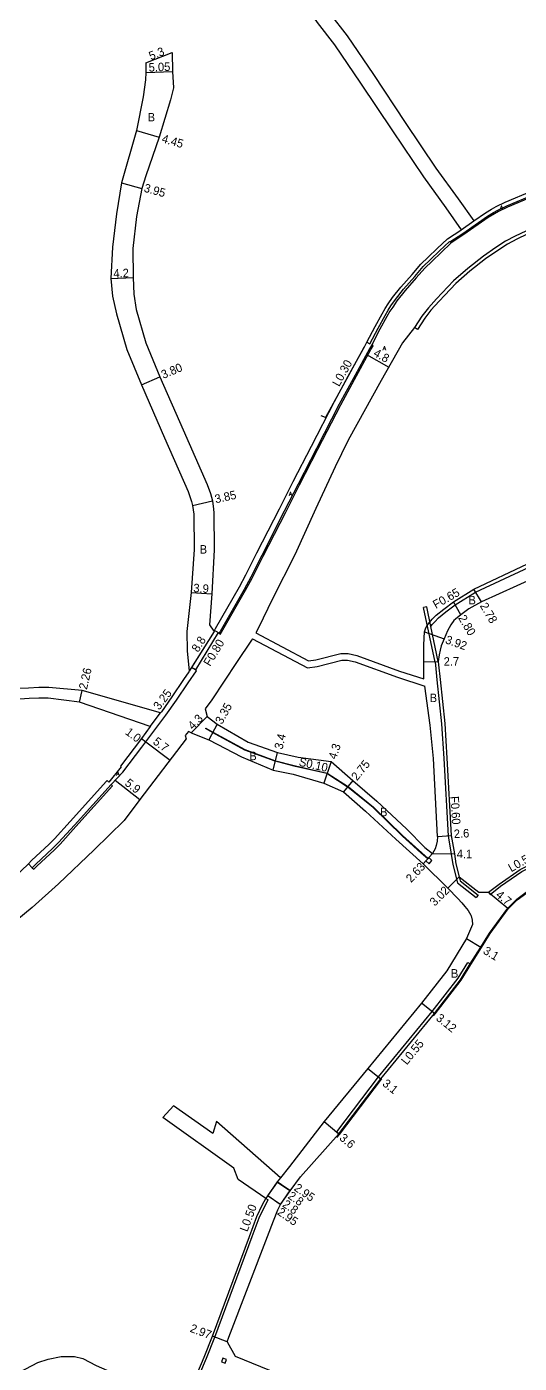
# Model space of a CAD drawing. Header units: metres. Extents: x -24000 to -21600, y -87000 to -84000.
# Drawn here: x -23745.6 to -23652.9, y -86370.6 to -86119.1 of the extents above; entities that cross this region are included whole.
import ezdxf

# ---------------------------------------------------------------- set-up
doc = ezdxf.new("R2010")
doc.units = ezdxf.units.M
doc.header["$LTSCALE"] = 2.5
for name, color, linetype in [('側溝・桝', 7, 'Continuous'), ('幅員', 7, 'Continuous'), ('歩道・分離帯・安全施設', 7, 'Continuous'), ('舗装', 7, 'Continuous'), ('道路', 7, 'Continuous')]:
    doc.layers.add(name, color=color, linetype=linetype)
doc.styles.get("Standard").update_dxf_attribs({"font": ''})
doc.styles.add('YOKO_DECO', font='txt.shx', dxfattribs={"bigfont": 'extfont.shx'})
doc.styles.get('Standard').set_extended_font_data('@MS PGothic')

msp = doc.modelspace()

# ---------------------------------------------------------------- linework, layer by layer
at = {"layer": '側溝・桝'}
for points in [[(-23681.53, -86178.45), (-23680.96, -86178.77), (-23679.4, -86175.82), (-23678.11, -86173.44), (-23677.52, -86172.42), (-23677, -86171.61), (-23676.17, -86170.43), (-23674.64, -86168.47), (-23672.54, -86166.11), (-23670.93, -86164.23), (-23669.55, -86162.89), (-23667.84, -86161.27), (-23665.99, -86159.52), (-23665.93, -86159.59), (-23663.46, -86157.97), (-23658.84, -86154.72), (-23657.69, -86154.04), (-23656.89, -86153.59), (-23655.19, -86152.79), (-23650.11, -86150.63)], [(-23613.18, -86149.99), (-23614.63, -86150.21), (-23629.31, -86152.42), (-23642.12, -86154.42), (-23643.09, -86154.64), (-23644.35, -86154.96), (-23645.88, -86155.41), (-23647.84, -86156.03), (-23649.53, -86156.63), (-23651.61, -86157.53), (-23653.6, -86158.5), (-23655.42, -86159.46), (-23657.27, -86160.64), (-23659.59, -86162.28), (-23662.56, -86164.55), (-23665.25, -86166.93), (-23667.36, -86169.15), (-23668.41, -86170.3), (-23669.96, -86171.97), (-23671.18, -86173.54), (-23672.57, -86175.71)], [(-23663.77, -86157.29), (-23661.4, -86155.62)], [(-23709.35, -86233.21), (-23709.09, -86233.37), (-23708.88, -86233.04), (-23704.37, -86225.11), (-23703.11, -86222.83), (-23701.03, -86218.71), (-23696.81, -86210.4), (-23694.23, -86205.29), (-23690.77, -86198.59), (-23686.47, -86190.25), (-23683.87, -86185.46), (-23680.77, -86179.83), (-23680.36, -86179.1), (-23680.62, -86178.95)], [(-23744.51, -86277.35), (-23744.23, -86277.62), (-23743.63, -86277.04), (-23740.35, -86273.95), (-23739.27, -86272.89), (-23736.3, -86269.61), (-23729.39, -86261.95), (-23729.67, -86261.68)]]:
    msp.add_lwpolyline(points, dxfattribs=at)
at = {"layer": '側溝・桝', "flags": 128}
for points in [[(-23664.93, -86227.88), (-23661.08, -86225.51), (-23651.02, -86220.75), (-23646.71, -86218.46), (-23642.73, -86215.79), (-23633.13, -86208.89), (-23628.31, -86205.46), (-23623.3, -86201.86)], [(-23669.51, -86231.92), (-23669.27, -86231.58), (-23668.76, -86231.04), (-23668.04, -86230.32), (-23666.66, -86229.19), (-23664.93, -86227.88)], [(-23670.26, -86228.27), (-23670.85, -86228.4)], [(-23668.71, -86238.68), (-23670.85, -86228.4)], [(-23668.12, -86238.56), (-23669.51, -86231.92), (-23670.26, -86228.27)], [(-23710.29, -86232.89), (-23714.53, -86239.63)], [(-23709.54, -86233.1), (-23713.82, -86240.11)], [(-23668.71, -86238.68), (-23668.65, -86239.22), (-23668.35, -86241.96), (-23667.47, -86250.26), (-23667.06, -86256.77), (-23666.25, -86271.33), (-23665.67, -86274.79), (-23665.37, -86276.75), (-23664.48, -86280.17)], [(-23670.09, -86275.67), (-23671.29, -86274.62), (-23674.92, -86271.33), (-23680.37, -86266), (-23685.04, -86262.21), (-23689.05, -86259.61), (-23694.97, -86258.29), (-23698.96, -86257.25), (-23704.53, -86255.21), (-23710.59, -86251.89), (-23711.89, -86251.14), (-23711.83, -86251.06), (-23710.53, -86251.81), (-23704.49, -86255.12), (-23698.93, -86257.16), (-23694.96, -86258.19), (-23689.01, -86259.52), (-23684.97, -86262.14), (-23680.31, -86265.93), (-23674.85, -86271.26), (-23671.22, -86274.55), (-23670.03, -86275.6)], [(-23658.32, -86282.35), (-23656.36, -86280.81), (-23652.4, -86278.07), (-23646.92, -86275.32), (-23642.27, -86273.29), (-23641.31, -86272.84)], [(-23664.48, -86280.17), (-23660.99, -86282.94)], [(-23664.16, -86279.02), (-23663.95, -86279.83)], [(-23663.95, -86279.83), (-23660.62, -86282.47)], [(-23660.62, -86282.47), (-23660.99, -86282.94)], [(-23658.63, -86281.96), (-23658.32, -86282.35)], [(-23687.21, -86327.06), (-23679.35, -86316.71), (-23669.24, -86304.41), (-23664.38, -86298.11), (-23662.56, -86295.17)], [(-23662.56, -86295.17), (-23662.09, -86295.45)], [(-23687.21, -86327.06), (-23686.79, -86327.42)], [(-23703.12, -86346.71), (-23701.82, -86343.19), (-23700.71, -86340.92), (-23700.1, -86339.85)], [(-23700.53, -86339.6), (-23700.1, -86339.85)], [(-23715.28, -86378.06), (-23711.71, -86369.6), (-23710.13, -86365.66), (-23703.12, -86346.71)]]:
    msp.add_lwpolyline(points, dxfattribs=at)
at = {"layer": '側溝・桝'}
msp.add_lwpolyline([(-23670.42, -86276.03), (-23669.84, -86276.58), (-23669.29, -86275.99), (-23669.88, -86275.44), (-23670.03, -86275.6), (-23670.09, -86275.67), (-23670.42, -86276.03)], close=True, dxfattribs=at)
at = {"layer": '側溝・桝', "flags": 128}
msp.add_lwpolyline([(-23708.88, -86370.29), (-23708.23, -86370.55), (-23707.97, -86369.9), (-23708.62, -86369.64)], close=True, dxfattribs=at)
at = {"layer": '幅員', "flags": 128}
for points in [[(-23723.12, -86125.89), (-23718.2, -86123.92)], [(-23723.17, -86127.7), (-23718.12, -86127.48)], [(-23724.91, -86138.63), (-23720.63, -86139.87)], [(-23727.7, -86148.45), (-23723.89, -86149.5)], [(-23729.71, -86166.43), (-23725.51, -86166.27)], [(-23723.98, -86186.45), (-23720.48, -86184.98)], [(-23714.38, -86209.15), (-23710.62, -86208.31)], [(-23659.96, -86227.32), (-23661.38, -86224.93)], [(-23714.59, -86225.55), (-23710.7, -86225.79)], [(-23663.83, -86229.73), (-23665.26, -86227.32)], [(-23710.29, -86232.89), (-23714.98, -86240.34)], [(-23670.7, -86232.93), (-23667.01, -86234.24)], [(-23670.82, -86238.62), (-23668.12, -86238.56)], [(-23735.61, -86246.19), (-23735.1, -86243.99)], [(-23722.32, -86250.76), (-23720.35, -86248.18)], [(-23711.58, -86248.87), (-23714.61, -86251.93)], [(-23709.69, -86250.34), (-23711.31, -86253.27)], [(-23699.19, -86258.97), (-23698.38, -86255.67)], [(-23688.26, -86257.33), (-23689.61, -86261.41)], [(-23684.21, -86260.93), (-23685.94, -86263.07)], [(-23668.25, -86271.43), (-23665.66, -86271.29)], [(-23669.17, -86274.69), (-23670.97, -86276.61)], [(-23669.17, -86274.69), (-23665.07, -86274.72)], [(-23664.16, -86279.02), (-23666.29, -86281.16)], [(-23658.63, -86281.96), (-23655.03, -86284.97)], [(-23662.77, -86290.66), (-23660.11, -86292.26)], [(-23668.81, -86304.75), (-23671.25, -86302.8)], [(-23681.33, -86315.11), (-23678.91, -86317.05)], [(-23689.55, -86325.11), (-23686.79, -86327.42)], [(-23695.98, -86338.13), (-23698.4, -86336.45)], [(-23696.04, -86338.09), (-23698.33, -86336.49)], [(-23697.8, -86340.74), (-23700.22, -86339.05)], [(-23697.86, -86340.7), (-23700.15, -86339.1)], [(-23707.82, -86366.54), (-23710.6, -86365.48)]]:
    msp.add_lwpolyline(points, dxfattribs=at)
at = {"layer": '幅員'}
for points in [[(-23681.63, -86180.77), (-23677.41, -86183.15)], [(-23723.94, -86253.05), (-23723.14, -86253.66)], [(-23723.14, -86253.65), (-23718.55, -86257.11)], [(-23728.89, -86260.88), (-23724.24, -86264.5)]]:
    msp.add_lwpolyline(points, dxfattribs=at)
at = {"layer": '歩道・分離帯・安全施設'}
for points in [[(-23650, -86150.89), (-23655.07, -86153.06), (-23656.76, -86153.85), (-23657.54, -86154.29), (-23658.69, -86154.97), (-23663.3, -86158.21), (-23665.75, -86159.82), (-23667.58, -86161.54), (-23669.28, -86163.17), (-23670.66, -86164.49), (-23672.25, -86166.36), (-23674.35, -86168.71), (-23675.87, -86170.66), (-23676.68, -86171.83), (-23677.19, -86172.62), (-23677.78, -86173.62), (-23679.07, -86176), (-23680.62, -86178.95), (-23681.03, -86179.69), (-23684.13, -86185.32), (-23686.74, -86190.11), (-23691.04, -86198.45), (-23694.49, -86205.15), (-23697.08, -86210.26), (-23701.3, -86218.58), (-23703.38, -86222.69), (-23704.64, -86224.96), (-23709.14, -86232.88), (-23709.35, -86233.21), (-23710.23, -86232.67)], [(-23650, -86150.89), (-23655.07, -86153.06), (-23656.76, -86153.85), (-23657.54, -86154.29), (-23658.69, -86154.97), (-23663.3, -86158.21), (-23665.75, -86159.82), (-23667.58, -86161.54), (-23669.28, -86163.17), (-23670.66, -86164.49), (-23672.25, -86166.36), (-23674.35, -86168.71), (-23675.87, -86170.66), (-23676.68, -86171.83), (-23677.19, -86172.62), (-23677.78, -86173.62), (-23679.07, -86176), (-23680.62, -86178.95), (-23681.03, -86179.69), (-23684.13, -86185.32), (-23686.74, -86190.11), (-23691.04, -86198.45), (-23694.49, -86205.15), (-23697.08, -86210.26), (-23701.3, -86218.58), (-23703.38, -86222.69), (-23704.64, -86224.96), (-23709.14, -86232.88), (-23709.35, -86233.21), (-23710.23, -86232.67)], [(-23682.13, -86179.43), (-23689.31, -86192.59), (-23690.13, -86192.29)], [(-23745.25, -86276.59), (-23744.51, -86277.35), (-23743.9, -86276.76), (-23740.62, -86273.67), (-23739.55, -86272.62), (-23736.59, -86269.35), (-23729.67, -86261.68), (-23727.44, -86259.38), (-23723.9, -86254.66), (-23719.35, -86248.64), (-23717.34, -86245.8), (-23715.15, -86242.54), (-23713.59, -86240.27), (-23713.82, -86240.11), (-23714.53, -86239.63), (-23714.98, -86240.34)], [(-23745.25, -86276.59), (-23744.51, -86277.35), (-23743.9, -86276.76), (-23740.62, -86273.67), (-23739.55, -86272.62), (-23736.59, -86269.35), (-23729.67, -86261.68), (-23727.44, -86259.38), (-23723.9, -86254.66), (-23719.35, -86248.64), (-23717.34, -86245.8), (-23715.15, -86242.54), (-23713.59, -86240.27), (-23713.82, -86240.11)]]:
    msp.add_lwpolyline(points, dxfattribs=at)
at = {"layer": '歩道・分離帯・安全施設', "flags": 128}
for points in [[(-23668.99, -86305.2), (-23668.69, -86304.85), (-23663.8, -86298.51), (-23661.96, -86295.53), (-23659.99, -86292.34), (-23658.31, -86289.73), (-23654.92, -86285.07), (-23653.24, -86283.4), (-23651.46, -86282.04), (-23646.51, -86278.42)], [(-23687.22, -86328.13), (-23686.67, -86327.51), (-23678.8, -86317.15), (-23678.71, -86317.05)]]:
    msp.add_lwpolyline(points, dxfattribs=at)
at = {"layer": '舗装', "flags": 128}
msp.add_lwpolyline([(-23697.77, -86335.67), (-23698.4, -86336.45), (-23700.22, -86339.05), (-23700.53, -86339.6)], dxfattribs=at)
at = {"layer": '道路', "flags": 128}
for points in [[(-23699.74, -86092.45), (-23699.24, -86094.9), (-23697.79, -86101.28), (-23696.93, -86106.14), (-23696.22, -86108.35), (-23694.41, -86112.79), (-23692.03, -86116.64), (-23690.88, -86118.28), (-23687.6, -86122.49), (-23682.72, -86129.71), (-23676.74, -86138.69), (-23670.9, -86147.34), (-23666.69, -86153.18), (-23663.77, -86157.29)], [(-23695.85, -86092.71), (-23696.26, -86093.49), (-23696.33, -86094.65), (-23694.95, -86100.71), (-23694.11, -86105.44), (-23693.49, -86107.36), (-23691.82, -86111.48), (-23689.62, -86115.04), (-23688.55, -86116.55), (-23685.25, -86120.79), (-23680.31, -86128.1), (-23674.33, -86137.08), (-23668.53, -86145.68), (-23664.33, -86151.49), (-23661.4, -86155.62)], [(-23718.2, -86123.92), (-23718.12, -86127.48), (-23717.93, -86130.58), (-23718.48, -86132.85), (-23720.63, -86139.87), (-23723.12, -86147.17), (-23723.89, -86149.5), (-23724.9, -86154.81), (-23725.6, -86160.79), (-23725.51, -86166.27), (-23725.38, -86169.43), (-23724.94, -86172.28), (-23723.11, -86178.54), (-23720.48, -86184.98), (-23716.12, -86194.94), (-23711.58, -86205.24), (-23710.99, -86206.93), (-23710.62, -86208.31), (-23710.38, -86209.84), (-23710.32, -86210.58), (-23710.25, -86217.54), (-23710.7, -86225.79), (-23711.14, -86231.62), (-23710.91, -86232.02), (-23710.29, -86232.89)], [(-23723.12, -86125.89), (-23718.2, -86123.92)], [(-23723.12, -86125.89), (-23723.17, -86127.7), (-23723.2, -86129.07), (-23723.65, -86132.25), (-23724.91, -86138.63), (-23727.7, -86148.45), (-23728.67, -86154.27), (-23729.39, -86160.54), (-23729.71, -86166.43), (-23729.43, -86169.79), (-23728.66, -86173.11), (-23726.71, -86179.79), (-23723.98, -86186.45), (-23719.6, -86196.46), (-23715.16, -86206.56), (-23714.55, -86208.43), (-23714.38, -86209.15), (-23714.13, -86210.79), (-23714.12, -86210.88), (-23714.06, -86217.45), (-23714.59, -86225.55), (-23715.41, -86232.87), (-23715.34, -86236.53), (-23714.98, -86240.34)], [(-23670.8, -86241.8), (-23670.82, -86238.62), (-23670.83, -86235.37), (-23670.7, -86232.93), (-23670.51, -86232.36), (-23670.24, -86231.83), (-23669.78, -86231.17), (-23669.22, -86230.58), (-23668.47, -86229.84), (-23667.06, -86228.68), (-23665.26, -86227.32), (-23661.38, -86224.93), (-23651.31, -86220.16)], [(-23649.99, -86222.77), (-23659.96, -86227.32), (-23662.34, -86228.61), (-23663.83, -86229.73), (-23664.88, -86230.57), (-23665.15, -86230.83), (-23665.71, -86231.66), (-23666.35, -86232.75), (-23667.01, -86234.24), (-23667.55, -86235.56), (-23667.76, -86236.38), (-23667.92, -86237.25), (-23668.12, -86238.56), (-23668.06, -86239.15), (-23667.75, -86241.89), (-23666.87, -86250.21), (-23666.46, -86256.73), (-23665.66, -86271.29), (-23665.07, -86274.72), (-23664.78, -86276.62), (-23664.16, -86279.02), (-23660.45, -86281.96), (-23658.63, -86281.96)], [(-23703.09, -86234.25), (-23692.74, -86239.71), (-23690.89, -86239.48), (-23686.24, -86238.3), (-23685.17, -86238.27), (-23683.77, -86238.61), (-23675.78, -86241.51), (-23670.63, -86243.18)], [(-23702.46, -86233.16), (-23692.5, -86238.41), (-23691.12, -86238.24), (-23686.41, -86237.05), (-23685.04, -86237.01), (-23683.41, -86237.41), (-23675.37, -86240.32), (-23670.8, -86241.8)], [(-23722.32, -86250.76), (-23735.61, -86246.19), (-23741.5, -86245.41), (-23743.3, -86245.41), (-23745.09, -86245.52), (-23746.88, -86245.6), (-23747.78, -86245.58), (-23755.22, -86244.67), (-23760.15, -86243.6), (-23761.95, -86242.87), (-23763.67, -86241.96), (-23763.99, -86241.78), (-23767.05, -86239.53), (-23767.79, -86239), (-23768.58, -86238.59), (-23768.81, -86238.5), (-23769.72, -86238.27), (-23770.65, -86238.14), (-23771.57, -86237.97), (-23772.16, -86237.79), (-23773.63, -86236.89)], [(-23658.63, -86281.96), (-23656.65, -86280.41), (-23652.67, -86277.64), (-23647.13, -86274.86), (-23642.44, -86272.82), (-23641.48, -86272.37), (-23640.45, -86271.99), (-23632.32, -86269.05), (-23619.79, -86263.5), (-23612.47, -86260.69), (-23606.81, -86258.19), (-23589.2, -86251.51), (-23579.9, -86247.97), (-23573.28, -86245.6), (-23557.39, -86239.53), (-23555.06, -86238.32)], [(-23720.35, -86248.18), (-23735.1, -86243.99), (-23741.4, -86243.4), (-23743.31, -86243.43), (-23745.22, -86243.54), (-23747.12, -86243.6)], [(-23668.25, -86271.43), (-23668.98, -86256.78), (-23669.65, -86250.5), (-23670.63, -86243.18)], [(-23711.58, -86248.87), (-23709.69, -86250.34), (-23703.87, -86253.74), (-23698.38, -86255.67), (-23694.5, -86256.56), (-23688.26, -86257.33), (-23684.21, -86260.93), (-23679.68, -86264.84), (-23674.09, -86270.02), (-23670.62, -86273.51), (-23669.17, -86274.69)], [(-23714.61, -86251.93), (-23711.31, -86253.27), (-23705.11, -86256.46), (-23699.19, -86258.97), (-23695.41, -86259.74), (-23689.61, -86261.41), (-23685.94, -86263.07), (-23681.77, -86266.72), (-23676.07, -86271.98), (-23670.97, -86276.61), (-23666.29, -86281.16), (-23664.42, -86283.1), (-23663.67, -86283.94), (-23663.08, -86284.65), (-23662.46, -86285.41), (-23661.98, -86286.25), (-23661.91, -86286.42), (-23661.7, -86287.2), (-23661.68, -86287.99), (-23662.77, -86290.66), (-23666.52, -86296.71), (-23671.25, -86302.8), (-23681.33, -86315.11), (-23689.55, -86325.11), (-23696.07, -86333.54), (-23697.77, -86335.67)], [(-23668.25, -86271.43), (-23668.31, -86272.34), (-23668.49, -86273.16), (-23668.66, -86273.77), (-23669.17, -86274.69)], [(-23695.98, -86338.13), (-23694.02, -86335.52), (-23686.79, -86327.42), (-23678.91, -86317.05), (-23668.81, -86304.75), (-23663.93, -86298.43), (-23662.09, -86295.45), (-23660.11, -86292.26), (-23658.43, -86289.64), (-23655.03, -86284.97), (-23653.34, -86283.28), (-23651.55, -86281.92), (-23646.59, -86278.3), (-23645.67, -86277.82)], [(-23717.96, -86322.17), (-23719.94, -86324.36)], [(-23697.77, -86335.67), (-23709.86, -86325.08), (-23710.53, -86327.37), (-23717.96, -86322.17)], [(-23700.53, -86339.6), (-23705.77, -86336.01), (-23706.57, -86333.89), (-23719.94, -86324.36)], [(-23695.98, -86338.13), (-23696.04, -86338.09), (-23697.86, -86340.7), (-23697.8, -86340.74)], [(-23703.66, -86346.71), (-23702.28, -86342.99), (-23701.16, -86340.68), (-23700.53, -86339.6)], [(-23700.25, -86346.71), (-23699.13, -86343.79), (-23698.31, -86341.69), (-23697.8, -86340.74)], [(-23715.75, -86377.88), (-23712.17, -86369.41), (-23710.6, -86365.48), (-23703.66, -86346.71)], [(-23707.82, -86366.54), (-23707.5, -86365.69), (-23700.25, -86346.71)], [(-23707.82, -86366.54), (-23706.3, -86369.24)], [(-23750.67, -86373.01), (-23749.5, -86373.12), (-23748.13, -86373.12), (-23746.91, -86372.25), (-23743.44, -86370.42), (-23741.51, -86369.79), (-23739.06, -86369.32), (-23736.54, -86369.3), (-23734.98, -86369.69), (-23732.48, -86371.01), (-23725.47, -86374.09), (-23716.86, -86378.3), (-23715.75, -86377.88)], [(-23706.3, -86369.24), (-23676, -86381.62)]]:
    msp.add_lwpolyline(points, dxfattribs=at)
at = {"layer": '道路'}
for points in [[(-23661.4, -86155.62), (-23659.24, -86154.1), (-23658.06, -86153.4), (-23657.23, -86152.93), (-23655.49, -86152.12), (-23650.4, -86149.95), (-23649.54, -86149.58), (-23645.63, -86148.53), (-23644.62, -86148.28), (-23637.1, -86147.1), (-23620.31, -86144.59), (-23617.86, -86144.21), (-23615.92, -86143.91), (-23615.7, -86143.88)], [(-23710.29, -86232.89), (-23710.23, -86232.67), (-23710.03, -86232.35), (-23705.54, -86224.46), (-23704.29, -86222.2), (-23702.22, -86218.11), (-23698, -86209.8), (-23695.41, -86204.68), (-23691.95, -86197.98), (-23687.65, -86189.63), (-23685.04, -86184.82), (-23681.94, -86179.19), (-23681.53, -86178.45), (-23679.98, -86175.52), (-23678.68, -86173.12), (-23678.07, -86172.08), (-23677.53, -86171.25), (-23676.69, -86170.05), (-23675.14, -86168.06), (-23673.03, -86165.69), (-23671.41, -86163.79), (-23669.99, -86162.43), (-23668.29, -86160.8), (-23666.39, -86159.01), (-23663.88, -86157.36), (-23663.77, -86157.29)], [(-23651.34, -86158.11), (-23653.32, -86159.07), (-23655.09, -86160.01), (-23656.92, -86161.17), (-23659.21, -86162.79), (-23662.15, -86165.05), (-23664.8, -86167.39), (-23666.89, -86169.59), (-23667.94, -86170.73), (-23669.47, -86172.39), (-23670.66, -86173.91), (-23672.03, -86176.07), (-23672.57, -86175.71), (-23674.83, -86178.58), (-23678.83, -86185.68), (-23685.07, -86196.88), (-23686.32, -86199.45), (-23687.49, -86201.9), (-23691.12, -86209.75), (-23695.11, -86218.43), (-23699.31, -86226.73), (-23701.91, -86232.21), (-23702.46, -86233.16)], [(-23703.09, -86234.25), (-23703.27, -86234.54), (-23706.06, -86238.74), (-23710.72, -86245.73), (-23711.96, -86247.42), (-23711.58, -86248.87)], [(-23714.98, -86240.34), (-23715.04, -86240.5), (-23716.03, -86241.94), (-23718.22, -86245.2), (-23720.21, -86248.01), (-23720.35, -86248.18)], [(-23722.32, -86250.76), (-23723.94, -86253.05), (-23727.92, -86258.24), (-23727.77, -86258.35), (-23730.13, -86261.23), (-23730.43, -86260.94), (-23730.53, -86261.03), (-23737.38, -86268.64), (-23740.32, -86271.88), (-23741.36, -86272.9), (-23744.64, -86275.99), (-23745.25, -86276.59), (-23752.15, -86283.14), (-23752.82, -86283.7), (-23770.68, -86298.73), (-23771.38, -86299.3), (-23782.13, -86308.35), (-23782.58, -86308.74), (-23801.11, -86323.97), (-23817.12, -86337.32), (-23817.72, -86337.85), (-23820.32, -86340.03)], [(-23714.61, -86251.93), (-23715.08, -86251.73), (-23715.73, -86252.44), (-23715.53, -86253.1), (-23724.24, -86264.5), (-23727.22, -86268.43), (-23732.87, -86273.98), (-23739.59, -86280.39), (-23744.53, -86284.81), (-23749.24, -86288.74), (-23748.91, -86289.14), (-23763.83, -86301.66), (-23780.28, -86316.14)]]:
    msp.add_lwpolyline(points, dxfattribs=at)
at = {"layer": '道路', "flags": 128}
for points in [[(-23697.86, -86340.7), (-23700.15, -86339.1), (-23698.33, -86336.49), (-23696.04, -86338.09)], [(-23697.8, -86340.74), (-23695.98, -86338.13), (-23696.04, -86338.09), (-23697.86, -86340.7)]]:
    msp.add_lwpolyline(points, close=True, dxfattribs=at)

# ---------------------------------------------------------------- texts
at = {"layer": '側溝・桝'}
for s, rotation, p in [('L0.30', 61, (-23686.76, -86186.92)), ('F0.65', 29.6728, (-23668.55, -86228.66)), ('F0.80', 59, (-23711.04, -86239.56)), ('S0.10', 347.4104, (-23694.43, -86258.13)), ('F0.60', 273.5906, (-23665.83, -86263.91)), ('L0.50', 29.9772, (-23654.36, -86278.21)), ('L0.55', 50.6024, (-23674.02, -86314.55)), ('L0.50', 69.7176, (-23704.03, -86345.96))]:
    msp.add_text(s, height=1.6, rotation=rotation, dxfattribs=at).set_placement(p)
at = {"layer": '幅員'}
for s, rotation, p in [('5.3', 21.8513, (-23722.18, -86125.41)), ('5.05', 2.4711, (-23722.57, -86127.55)), ('4.45', 343.8171, (-23720.26, -86140.81)), ('3.95', 344.6395, (-23723.62, -86150.11)), ('4.2', 2.2286, (-23729.21, -86166.31)), ('4.8', 331, (-23680.44, -86180.96)), ('3.80', 22.8541, (-23719.85, -86185.37)), ('3.85', 12.599, (-23709.97, -86208.77)), ('3.9', 356.4094, (-23714.24, -86225.47)), ('2.78', 300.6609, (-23660.33, -86228.04)), ('2.80', 300.6958, (-23664.4, -86230.35)), ('8.8', 57.818, (-23713.3, -86236.91)), ('3.92', 340.4557, (-23666.9, -86235.07)), ('2.7', 1.1748, (-23667.06, -86239.34)), ('2.26', 76.7463, (-23734.24, -86243.91)), ('3.25', 52.6464, (-23720.61, -86247.76)), ('3.35', 61.0839, (-23708.8, -86250.47)), ('4.3', 45.2781, (-23714.29, -86251.47)), ('1.0', 323, (-23727.14, -86252.1)), ('5.7', 323, (-23721.93, -86253.9)), ('3.4', 76.2495, (-23697.44, -86255.18)), ('4.3', 71.6488, (-23687.33, -86257.06)), ('2.75', 51.1319, (-23683.38, -86261.06)), ('5.9', 322, (-23727.22, -86261.69)), ('2.6', 3.1265, (-23665.13, -86271.77)), ('4.1', 359.5269, (-23664.63, -86275.53)), ('2.63', 46.8898, (-23673.2, -86280.25)), ('3.02', 45.1277, (-23668.76, -86284.68)), ('4.7', 320.0338, (-23657.4, -86282.68)), ('3.1', 328.8763, (-23659.8, -86293.39)), ('3.12', 321.319, (-23668.66, -86305.9)), ('3.1', 321.2241, (-23678.75, -86318.21)), ('3.6', 320.0816, (-23686.84, -86328.42)), ('2.8', 325.0811, (-23696.55, -86339.42)), ('2.95', 325.0811, (-23695.39, -86337.93)), ('2.8', 325.0811, (-23697.57, -86341)), ('2.95', 325.0811, (-23698.55, -86342.47)), ('2.97', 339.1746, (-23714.96, -86364.62))]:
    msp.add_text(s, height=1.6, rotation=rotation, dxfattribs=at).set_placement(p)
at = {"layer": '舗装'}
for p in [(-23722.8, -86136.9), (-23713, -86218.23), (-23662.42, -86227.78), (-23669.72, -86246.17), (-23703.66, -86257.1), (-23679.06, -86267.65), (-23665.73, -86298.02)]:
    msp.add_text('B', height=1.6, dxfattribs=at).set_placement(p)
at = {"layer": '舗装', "style": 'YOKO_DECO'}
for p in [(-23656.5, -86153.49, 690.6), (-23678.54, -86179.96, 688.61), (-23696.2, -86207.34, 688.95), (-23728.68, -86259.99, 691.42), (-23728.68, -86259.99, 691.42)]:
    msp.add_text('A', height=0.75, dxfattribs=at).set_placement(p)

doc.saveas('drawing.dxf')
